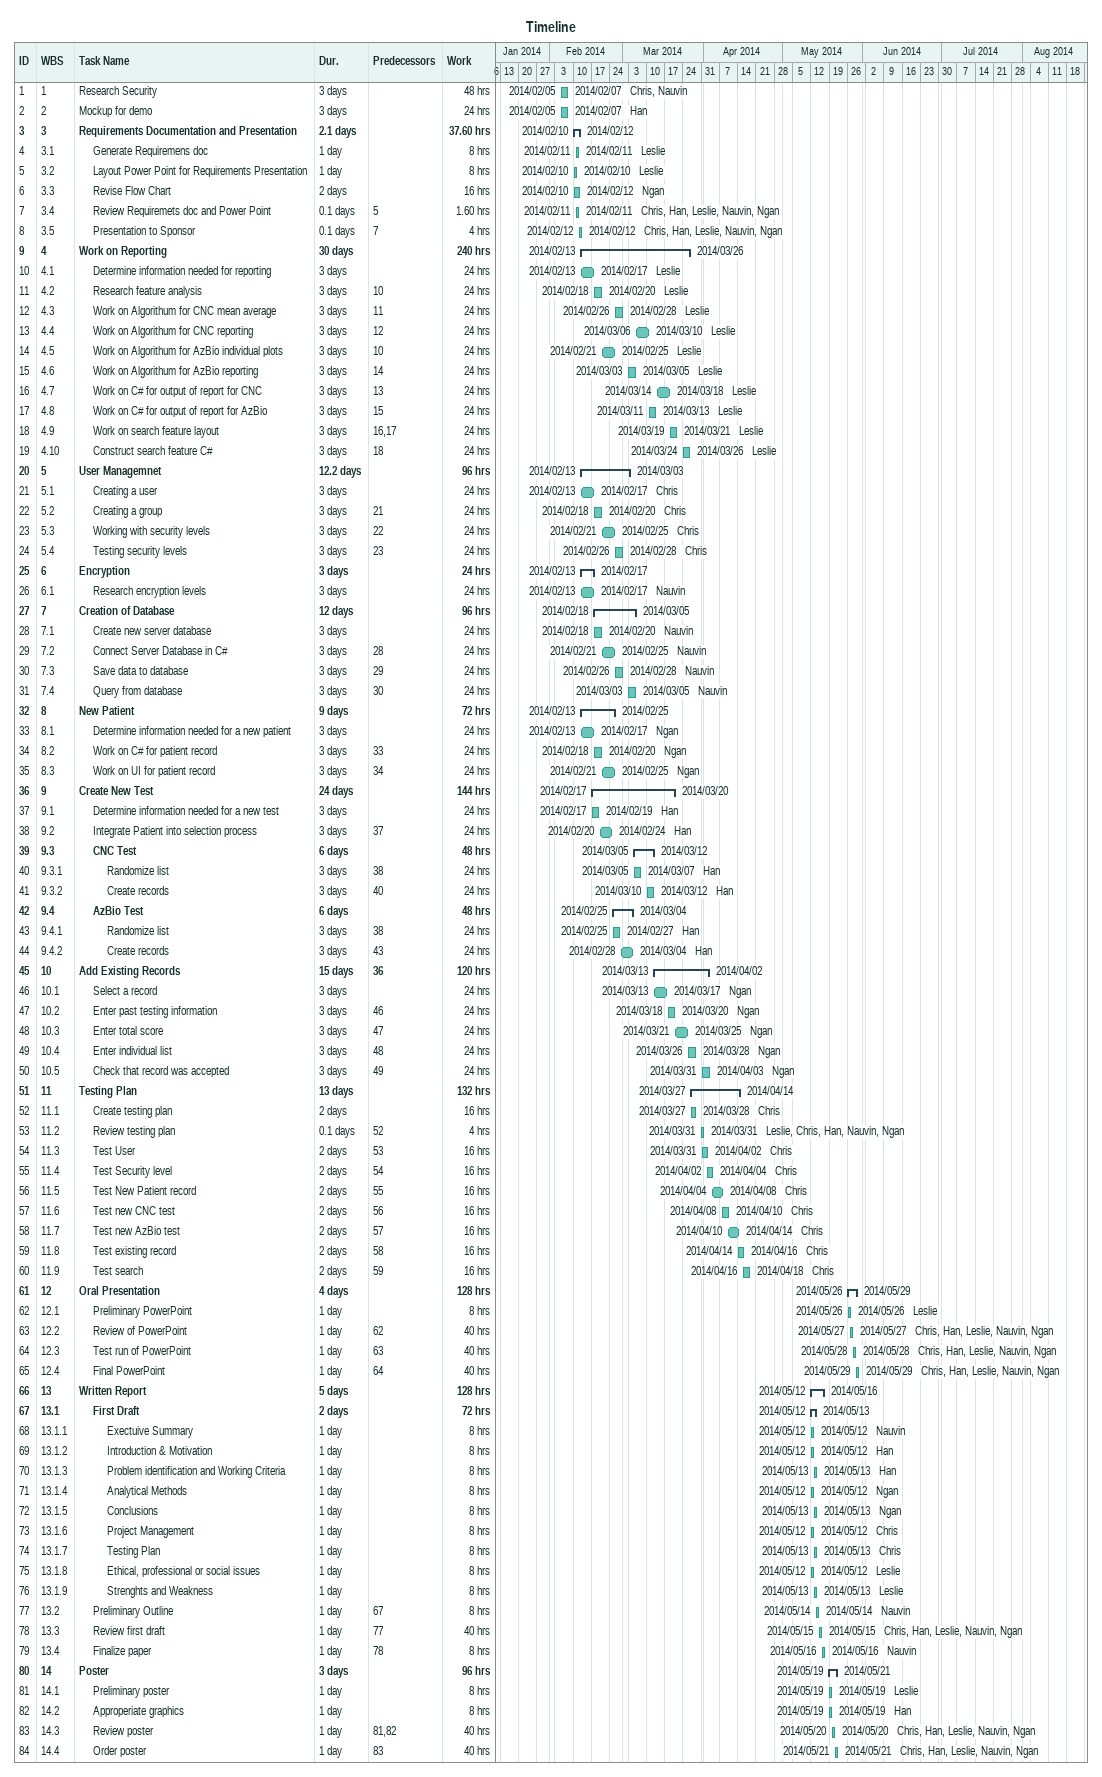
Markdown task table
Timeline

| ID | WBS | Task | Duration | Start | Finish | Predecessors | Resources | Work (h) |
|---|---|---|---|---|---|---|---|---|
| 1 | 1 | Research Security | 3d | 2014-02-05 | 2014-02-07 |  | Chris, Nauvin | 48 |
| 2 | 2 | Mockup for demo | 3d | 2014-02-05 | 2014-02-07 |  | Han | 24 |
| 3 | 3 | **Requirements Documentation and Presentation** | 2.1d | 2014-02-10 | 2014-02-12 |  |  | 37.60 |
| 4 | 3.1 | Generate Requiremens doc | 1d | 2014-02-11 | 2014-02-11 |  | Leslie | 8 |
| 5 | 3.2 | Layout Power Point for Requirements Presentation | 1d | 2014-02-10 | 2014-02-10 |  | Leslie | 8 |
| 6 | 3.3 | Revise Flow Chart | 2d | 2014-02-10 | 2014-02-12 |  | Ngan | 16 |
| 7 | 3.4 | Review Requiremets doc and Power Point | 0.1d | 2014-02-11 | 2014-02-11 | 5 | Chris, Han, Leslie, Nauvin, Ngan | 1.60 |
| 8 | 3.5 | Presentation to Sponsor | 0.1d | 2014-02-12 | 2014-02-12 | 7 | Chris, Han, Leslie, Nauvin, Ngan | 4 |
| 9 | 4 | **Work on Reporting** | 30d | 2014-02-13 | 2014-03-26 |  |  | 240 |
| 10 | 4.1 | Determine information needed for reporting | 3d | 2014-02-13 | 2014-02-17 |  | Leslie | 24 |
| 11 | 4.2 | Research feature analysis | 3d | 2014-02-18 | 2014-02-20 | 10 | Leslie | 24 |
| 12 | 4.3 | Work on Algorithum for CNC mean average | 3d | 2014-02-26 | 2014-02-28 | 11 | Leslie | 24 |
| 13 | 4.4 | Work on Algorithum for CNC reporting | 3d | 2014-03-06 | 2014-03-10 | 12 | Leslie | 24 |
| 14 | 4.5 | Work on Algorithum for AzBio individual plots | 3d | 2014-02-21 | 2014-02-25 | 10 | Leslie | 24 |
| 15 | 4.6 | Work on Algorithum for AzBio reporting | 3d | 2014-03-03 | 2014-03-05 | 14 | Leslie | 24 |
| 16 | 4.7 | Work on C# for output of report for CNC | 3d | 2014-03-14 | 2014-03-18 | 13 | Leslie | 24 |
| 17 | 4.8 | Work on C# for output of report for AzBio | 3d | 2014-03-11 | 2014-03-13 | 15 | Leslie | 24 |
| 18 | 4.9 | Work on search feature layout | 3d | 2014-03-19 | 2014-03-21 | 16, 17 | Leslie | 24 |
| 19 | 4.10 | Construct search feature C# | 3d | 2014-03-24 | 2014-03-26 | 18 | Leslie | 24 |
| 20 | 5 | **User Managemnet** | 12.2d | 2014-02-13 | 2014-03-03 |  |  | 96 |
| 21 | 5.1 | Creating a user | 3d | 2014-02-13 | 2014-02-17 |  | Chris | 24 |
| 22 | 5.2 | Creating a group | 3d | 2014-02-18 | 2014-02-20 | 21 | Chris | 24 |
| 23 | 5.3 | Working with security levels | 3d | 2014-02-21 | 2014-02-25 | 22 | Chris | 24 |
| 24 | 5.4 | Testing security levels | 3d | 2014-02-26 | 2014-02-28 | 23 | Chris | 24 |
| 25 | 6 | **Encryption** | 3d | 2014-02-13 | 2014-02-17 |  |  | 24 |
| 26 | 6.1 | Research encryption levels | 3d | 2014-02-13 | 2014-02-17 |  | Nauvin | 24 |
| 27 | 7 | **Creation of Database** | 12d | 2014-02-18 | 2014-03-05 |  |  | 96 |
| 28 | 7.1 | Create new server database | 3d | 2014-02-18 | 2014-02-20 |  | Nauvin | 24 |
| 29 | 7.2 | Connect Server Database in C# | 3d | 2014-02-21 | 2014-02-25 | 28 | Nauvin | 24 |
| 30 | 7.3 | Save data to database | 3d | 2014-02-26 | 2014-02-28 | 29 | Nauvin | 24 |
| 31 | 7.4 | Query from database | 3d | 2014-03-03 | 2014-03-05 | 30 | Nauvin | 24 |
| 32 | 8 | **New Patient** | 9d | 2014-02-13 | 2014-02-25 |  |  | 72 |
| 33 | 8.1 | Determine information needed for a new patient | 3d | 2014-02-13 | 2014-02-17 |  | Ngan | 24 |
| 34 | 8.2 | Work on C# for patient record | 3d | 2014-02-18 | 2014-02-20 | 33 | Ngan | 24 |
| 35 | 8.3 | Work on UI for patient record | 3d | 2014-02-21 | 2014-02-25 | 34 | Ngan | 24 |
| 36 | 9 | **Create New Test** | 24d | 2014-02-17 | 2014-03-20 |  |  | 144 |
| 37 | 9.1 | Determine information needed for a new test | 3d | 2014-02-17 | 2014-02-19 |  | Han | 24 |
| 38 | 9.2 | Integrate Patient into selection process | 3d | 2014-02-20 | 2014-02-24 | 37 | Han | 24 |
| 39 | 9.3 | **CNC Test** | 6d | 2014-03-05 | 2014-03-12 |  |  | 48 |
| 40 | 9.3.1 | Randomize list | 3d | 2014-03-05 | 2014-03-07 | 38 | Han | 24 |
| 41 | 9.3.2 | Create records | 3d | 2014-03-10 | 2014-03-12 | 40 | Han | 24 |
| 42 | 9.4 | **AzBio Test** | 6d | 2014-02-25 | 2014-03-04 |  |  | 48 |
| 43 | 9.4.1 | Randomize list | 3d | 2014-02-25 | 2014-02-27 | 38 | Han | 24 |
| 44 | 9.4.2 | Create records | 3d | 2014-02-28 | 2014-03-04 | 43 | Han | 24 |
| 45 | 10 | **Add Existing Records** | 15d | 2014-03-13 | 2014-04-02 | 36 |  | 120 |
| 46 | 10.1 | Select a record | 3d | 2014-03-13 | 2014-03-17 |  | Ngan | 24 |
| 47 | 10.2 | Enter past testing information | 3d | 2014-03-18 | 2014-03-20 | 46 | Ngan | 24 |
| 48 | 10.3 | Enter total score | 3d | 2014-03-21 | 2014-03-25 | 47 | Ngan | 24 |
| 49 | 10.4 | Enter individual list | 3d | 2014-03-26 | 2014-03-28 | 48 | Ngan | 24 |
| 50 | 10.5 | Check that record was accepted | 3d | 2014-03-31 | 2014-04-03 | 49 | Ngan | 24 |
| 51 | 11 | **Testing Plan** | 13d | 2014-03-27 | 2014-04-14 |  |  | 132 |
| 52 | 11.1 | Create testing plan | 2d | 2014-03-27 | 2014-03-28 |  | Chris | 16 |
| 53 | 11.2 | Review testing plan | 0.1d | 2014-03-31 | 2014-03-31 | 52 | Leslie, Chris, Han, Nauvin, Ngan | 4 |
| 54 | 11.3 | Test User | 2d | 2014-03-31 | 2014-04-02 | 53 | Chris | 16 |
| 55 | 11.4 | Test Security level | 2d | 2014-04-02 | 2014-04-04 | 54 | Chris | 16 |
| 56 | 11.5 | Test New Patient record | 2d | 2014-04-04 | 2014-04-08 | 55 | Chris | 16 |
| 57 | 11.6 | Test new CNC test | 2d | 2014-04-08 | 2014-04-10 | 56 | Chris | 16 |
| 58 | 11.7 | Test new AzBio test | 2d | 2014-04-10 | 2014-04-14 | 57 | Chris | 16 |
| 59 | 11.8 | Test existing record | 2d | 2014-04-14 | 2014-04-16 | 58 | Chris | 16 |
| 60 | 11.9 | Test search | 2d | 2014-04-16 | 2014-04-18 | 59 | Chris | 16 |
| 61 | 12 | **Oral Presentation** | 4d | 2014-05-26 | 2014-05-29 |  |  | 128 |
| 62 | 12.1 | Preliminary PowerPoint | 1d | 2014-05-26 | 2014-05-26 |  | Leslie | 8 |
| 63 | 12.2 | Review of PowerPoint | 1d | 2014-05-27 | 2014-05-27 | 62 | Chris, Han, Leslie, Nauvin, Ngan | 40 |
| 64 | 12.3 | Test run of PowerPoint | 1d | 2014-05-28 | 2014-05-28 | 63 | Chris, Han, Leslie, Nauvin, Ngan | 40 |
| 65 | 12.4 | Final PowerPoint | 1d | 2014-05-29 | 2014-05-29 | 64 | Chris, Han, Leslie, Nauvin, Ngan | 40 |
| 66 | 13 | **Written Report** | 5d | 2014-05-12 | 2014-05-16 |  |  | 128 |
| 67 | 13.1 | **First Draft** | 2d | 2014-05-12 | 2014-05-13 |  |  | 72 |
| 68 | 13.1.1 | Exectuive Summary | 1d | 2014-05-12 | 2014-05-12 |  | Nauvin | 8 |
| 69 | 13.1.2 | Introduction & Motivation | 1d | 2014-05-12 | 2014-05-12 |  | Han | 8 |
| 70 | 13.1.3 | Problem identification and Working Criteria | 1d | 2014-05-13 | 2014-05-13 |  | Han | 8 |
| 71 | 13.1.4 | Analytical Methods | 1d | 2014-05-12 | 2014-05-12 |  | Ngan | 8 |
| 72 | 13.1.5 | Conclusions | 1d | 2014-05-13 | 2014-05-13 |  | Ngan | 8 |
| 73 | 13.1.6 | Project Management | 1d | 2014-05-12 | 2014-05-12 |  | Chris | 8 |
| 74 | 13.1.7 | Testing Plan | 1d | 2014-05-13 | 2014-05-13 |  | Chris | 8 |
| 75 | 13.1.8 | Ethical, professional or social issues | 1d | 2014-05-12 | 2014-05-12 |  | Leslie | 8 |
| 76 | 13.1.9 | Strenghts and Weakness | 1d | 2014-05-13 | 2014-05-13 |  | Leslie | 8 |
| 77 | 13.2 | Preliminary Outline | 1d | 2014-05-14 | 2014-05-14 | 67 | Nauvin | 8 |
| 78 | 13.3 | Review first draft | 1d | 2014-05-15 | 2014-05-15 | 77 | Chris, Han, Leslie, Nauvin, Ngan | 40 |
| 79 | 13.4 | Finalize paper | 1d | 2014-05-16 | 2014-05-16 | 78 | Nauvin | 8 |
| 80 | 14 | **Poster** | 3d | 2014-05-19 | 2014-05-21 |  |  | 96 |
| 81 | 14.1 | Preliminary poster | 1d | 2014-05-19 | 2014-05-19 |  | Leslie | 8 |
| 82 | 14.2 | Approperiate graphics | 1d | 2014-05-19 | 2014-05-19 |  | Han | 8 |
| 83 | 14.3 | Review poster | 1d | 2014-05-20 | 2014-05-20 | 81, 82 | Chris, Han, Leslie, Nauvin, Ngan | 40 |
| 84 | 14.4 | Order poster | 1d | 2014-05-21 | 2014-05-21 | 83 | Chris, Han, Leslie, Nauvin, Ngan | 40 |
